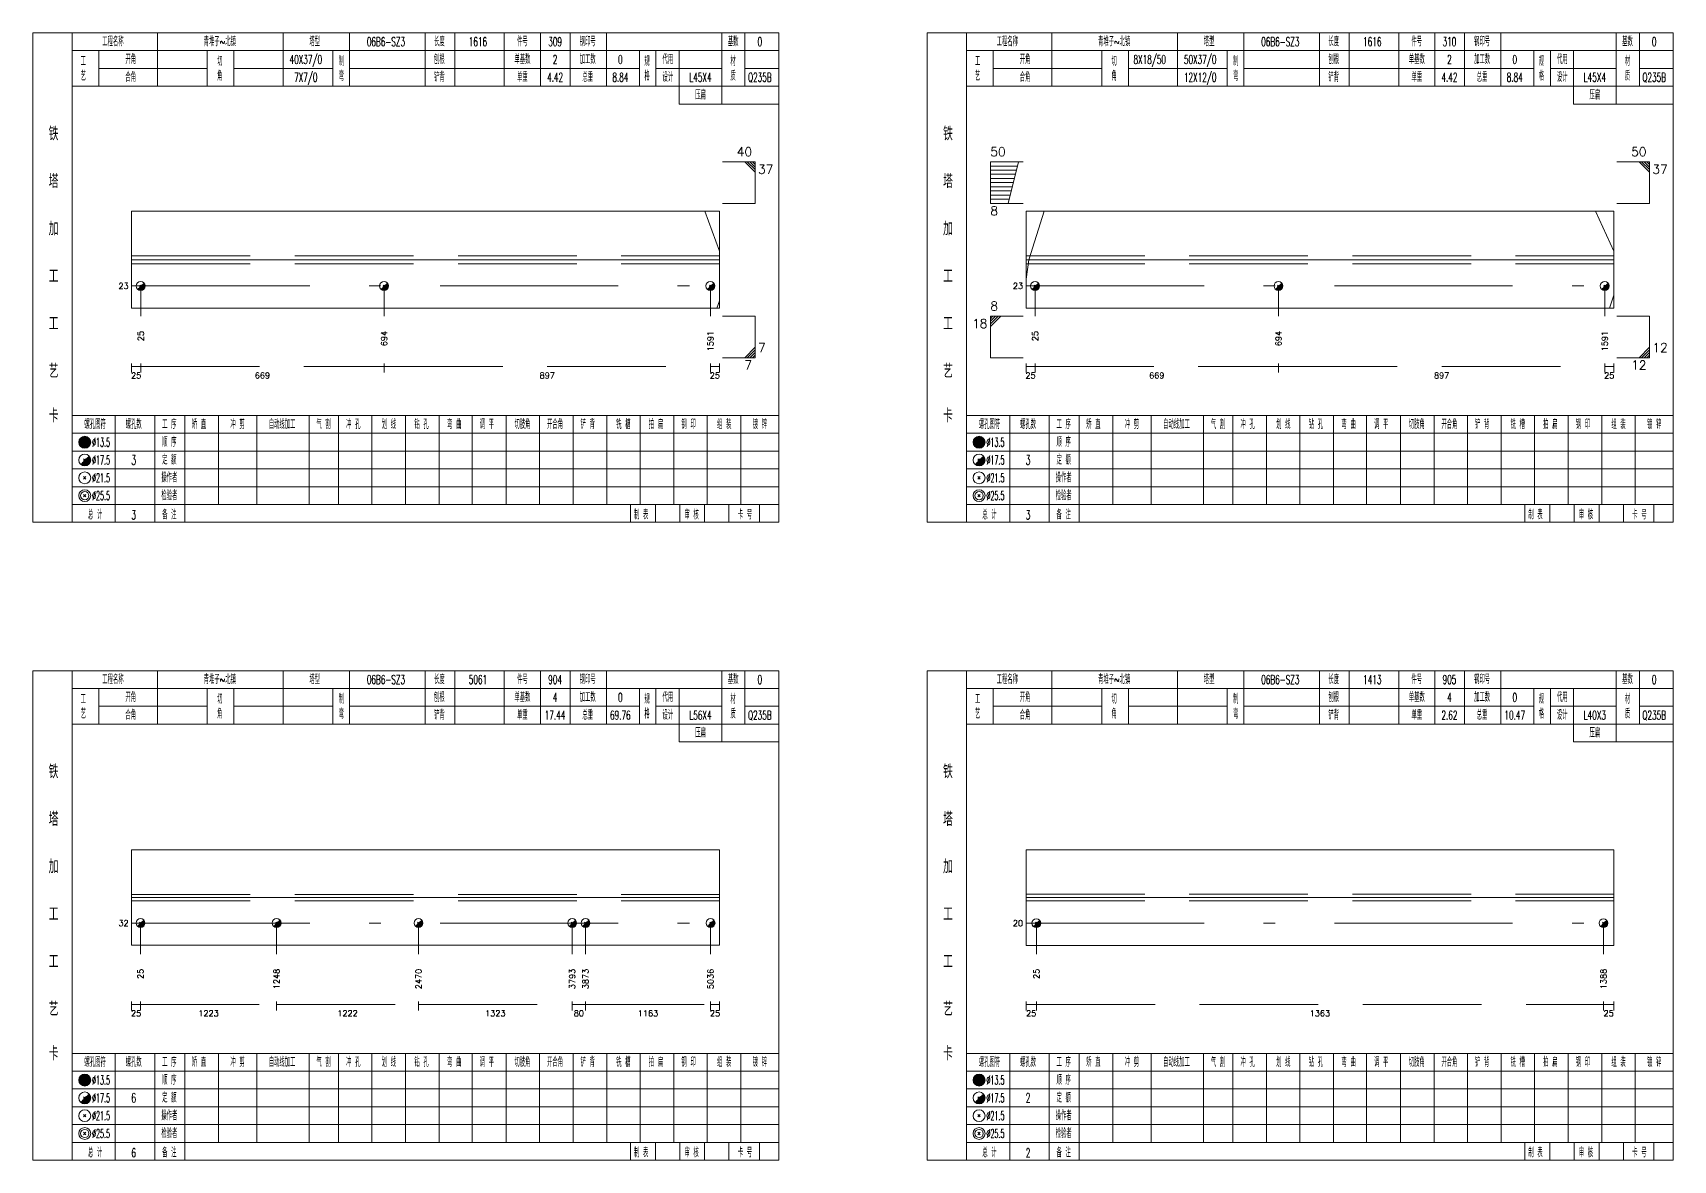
# Model space of a CAD drawing. Extents: x 0 to 30090, y 0 to 380.
# Drawn here: x 9042 to 9595, y 0 to 380 of the extents above; entities that cross this region are included whole.
import ezdxf
from ezdxf.enums import TextEntityAlignment as Align

# ---------------------------------------------------------------- set-up
doc = ezdxf.new("R2010")
doc.units = 0
doc.header["$LTSCALE"] = 20
doc.header["$MEASUREMENT"] = 0
doc.linetypes.add('一点画线', pattern=[5.2, 3, -1, 0.2, -1])
doc.linetypes.add('虚线', pattern=[2.75, 2, -0.75])
doc.layers.get('0').update_dxf_attribs({"linetype": 'CONTINUOUS', "lineweight": 25})
for name, color, linetype, lineweight in [('1', 7, 'CONTINUOUS', 25), ('4', 7, 'CONTINUOUS', 25), ('5', 7, 'CONTINUOUS', 25)]:
    doc.layers.add(name, color=color, linetype=linetype, lineweight=lineweight)
doc.styles.get("Standard").update_dxf_attribs({"font": 'simplex', "width": 0.7, "bigfont": 'gbhzfs.shx'})

# ---------------------------------------------------------------- blocks, each defined once
blk = doc.blocks.new('孔17.5')
at = {"layer": '5', "color": 7, "linetype": 'Continuous', "lineweight": 13}
for p, q in [((-0.2, -0.2), (0.2, 0.2)), ((-0.2, 0.2), (0.2, -0.2))]:
    blk.add_line(p, q, dxfattribs=at)
blk.add_circle((0, 0), 1, dxfattribs=at)
for radius in [0.9, 0.8, 0.7, 0.6, 0.5, 0.4, 0.3, 0.2, 0.1]:
    blk.add_arc((0, 0), radius, 225, 45, dxfattribs=at)

msp = doc.modelspace()

# ---------------------------------------------------------------- linework, layer by layer
at = {"color": 7, "linetype": 'Continuous', "lineweight": 13}
for p, q in [((9285.4, 336.5), (9274.4, 336.5)), ((9281.9, 336.5), (9285.4, 333)), ((9282.77, 336.5), (9285.4, 333.88)), ((9283.65, 336.5), (9285.4, 334.75)), ((9284.52, 336.5), (9285.4, 335.62)), ((9285.4, 322.5), (9285.4, 336.5)), ((9364.7, 336.5), (9375.7, 336.5)), ((9364.7, 322.5), (9364.7, 336.5)), ((9364.7, 335.1), (9373.85, 335.1)), ((9364.7, 333.7), (9373.5, 333.7)), ((9364.7, 332.3), (9373.15, 332.3)), ((9370.7, 322.5), (9374.2, 336.5)), ((9586.8, 336.5), (9575.8, 336.5)), ((9583.3, 336.5), (9586.8, 333)), ((9584.17, 336.5), (9586.8, 333.88)), ((9585.05, 336.5), (9586.8, 334.75)), ((9585.92, 336.5), (9586.8, 335.62)), ((9586.8, 322.5), (9586.8, 336.5)), ((9364.7, 330.9), (9372.8, 330.9)), ((9364.7, 329.5), (9372.45, 329.5)), ((9364.7, 328.1), (9372.1, 328.1)), ((9364.7, 326.7), (9371.75, 326.7)), ((9285.4, 322.5), (9274.4, 322.5)), ((9364.7, 325.3), (9371.4, 325.3)), ((9364.7, 323.9), (9371.05, 323.9)), ((9364.7, 322.5), (9375.7, 322.5)), ((9586.8, 322.5), (9575.8, 322.5)), ((9273.4, 306.4), (9268.5, 319.83)), ((9377.68, 303.5), (9382.83, 319.83)), ((9574.8, 306.4), (9568.67, 319.83)), ((9376.7, 296.97), (9377.68, 303.5)), ((9078.36, 294.67), (9078.36, 284.5)), ((9160.38, 294.67), (9160.38, 284.5)), ((9270.34, 294.67), (9270.34, 284.5)), ((9379.76, 294.67), (9379.76, 284.5)), ((9461.78, 294.67), (9461.78, 284.5)), ((9571.74, 294.67), (9571.74, 284.5)), ((9273.4, 289.71), (9272.54, 287.17)), ((9574.8, 291.52), (9573.33, 287.17)), ((9285.4, 284.5), (9274.4, 284.5)), ((9285.4, 284.5), (9285.4, 270.5)), ((9364.7, 284.5), (9375.7, 284.5)), ((9364.7, 284.5), (9364.7, 270.5)), ((9365.57, 284.5), (9364.7, 283.62)), ((9366.45, 284.5), (9364.7, 282.75)), ((9367.32, 284.5), (9364.7, 281.88)), ((9368.2, 284.5), (9364.7, 281)), ((9586.8, 284.5), (9575.8, 284.5)), ((9586.8, 284.5), (9586.8, 270.5)), ((9281.9, 270.5), (9285.4, 274)), ((9282.77, 270.5), (9285.4, 273.12)), ((9283.65, 270.5), (9285.4, 272.25)), ((9284.52, 270.5), (9285.4, 271.38)), ((9583.3, 270.5), (9586.8, 274)), ((9584.17, 270.5), (9586.8, 273.12)), ((9585.05, 270.5), (9586.8, 272.25)), ((9585.92, 270.5), (9586.8, 271.38)), ((9285.4, 270.5), (9274.4, 270.5)), ((9364.7, 270.5), (9375.7, 270.5)), ((9586.8, 270.5), (9575.8, 270.5)), ((9078.3, 79.93), (9078.3, 69.5)), ((9124.15, 79.93), (9124.15, 69.5)), ((9171.98, 79.93), (9171.98, 69.5)), ((9223.77, 79.93), (9223.77, 69.5)), ((9228.27, 79.93), (9228.27, 69.5)), ((9270.4, 79.93), (9270.4, 69.5)), ((9380.2, 79.88), (9380.2, 69.5)), ((9571.3, 79.88), (9571.3, 69.5))]:
    msp.add_line(p, q, dxfattribs=at)
at = {"color": 7, "linetype": 'Continuous', "lineweight": 18}
for p, q in [((9075.3, 319.83), (9075.3, 287.17)), ((9075.3, 319.83), (9273.4, 319.83)), ((9273.4, 319.83), (9273.4, 287.17)), ((9376.7, 319.83), (9376.7, 287.17)), ((9376.7, 319.83), (9574.8, 319.83)), ((9574.8, 319.83), (9574.8, 287.17)), ((9075.3, 303.5), (9273.4, 303.5)), ((9376.7, 303.5), (9574.8, 303.5)), ((9075.3, 104.57), (9075.3, 72.43)), ((9075.3, 104.57), (9273.4, 104.57)), ((9273.4, 104.57), (9273.4, 72.43)), ((9376.7, 104.62), (9376.7, 72.38)), ((9376.7, 104.62), (9574.8, 104.62)), ((9574.8, 104.62), (9574.8, 72.38)), ((9075.3, 88.5), (9273.4, 88.5)), ((9376.7, 88.5), (9574.8, 88.5))]:
    msp.add_line(p, q, dxfattribs=at)
at = {"color": 1, "linetype": '虚线', "lineweight": 18}
for p, q in [((9075.3, 304.83), (9273.4, 304.83)), ((9376.7, 304.83), (9574.8, 304.83)), ((9075.3, 302.17), (9273.4, 302.17)), ((9376.7, 302.17), (9574.8, 302.17)), ((9075.3, 89.57), (9273.4, 89.57)), ((9376.7, 89.62), (9574.8, 89.62)), ((9075.3, 87.43), (9273.4, 87.43)), ((9376.7, 87.38), (9574.8, 87.38))]:
    msp.add_line(p, q, dxfattribs=at)
at = {"color": 3, "linetype": '一点画线', "lineweight": 13}
for p, q in [((9075.3, 294.67), (9273.4, 294.67)), ((9376.7, 294.67), (9574.8, 294.67)), ((9075.3, 79.93), (9273.4, 79.93)), ((9376.7, 79.88), (9574.8, 79.88))]:
    msp.add_line(p, q, dxfattribs=at)
at = {"color": 8, "linetype": '虚线', "lineweight": 9}
for p, q in [((9075.3, 268.5), (9075.3, 265.5)), ((9075.3, 267.5), (9078.36, 267.5)), ((9078.36, 268.5), (9078.36, 265.5)), ((9078.36, 268.5), (9078.36, 265.5)), ((9078.36, 267.5), (9160.38, 267.5)), ((9160.38, 268.5), (9160.38, 265.5)), ((9160.38, 268.5), (9160.38, 265.5)), ((9160.38, 267.5), (9270.34, 267.5)), ((9270.34, 268.5), (9270.34, 265.5)), ((9270.34, 268.5), (9270.34, 265.5)), ((9270.34, 267.5), (9273.4, 267.5)), ((9273.4, 268.5), (9273.4, 265.5)), ((9376.7, 268.5), (9376.7, 265.5)), ((9376.7, 267.5), (9379.76, 267.5)), ((9379.76, 268.5), (9379.76, 265.5)), ((9379.76, 268.5), (9379.76, 265.5)), ((9379.76, 267.5), (9461.78, 267.5)), ((9461.78, 268.5), (9461.78, 265.5)), ((9461.78, 268.5), (9461.78, 265.5)), ((9461.78, 267.5), (9571.74, 267.5)), ((9571.74, 268.5), (9571.74, 265.5)), ((9571.74, 268.5), (9571.74, 265.5)), ((9571.74, 267.5), (9574.8, 267.5)), ((9574.8, 268.5), (9574.8, 265.5)), ((9075.3, 53.5), (9075.3, 50.5)), ((9075.3, 52.5), (9078.3, 52.5)), ((9078.3, 53.5), (9078.3, 50.5)), ((9078.3, 53.5), (9078.3, 50.5)), ((9078.3, 52.5), (9124.15, 52.5)), ((9124.15, 53.5), (9124.15, 50.5)), ((9124.15, 53.5), (9124.15, 50.5)), ((9124.15, 52.5), (9171.98, 52.5)), ((9171.98, 53.5), (9171.98, 50.5)), ((9171.98, 53.5), (9171.98, 50.5)), ((9171.98, 52.5), (9223.77, 52.5)), ((9223.77, 53.5), (9223.77, 50.5)), ((9223.77, 53.5), (9223.77, 50.5)), ((9223.77, 52.5), (9228.27, 52.5)), ((9228.27, 53.5), (9228.27, 50.5)), ((9228.27, 53.5), (9228.27, 50.5)), ((9228.27, 52.5), (9270.4, 52.5)), ((9270.4, 53.5), (9270.4, 50.5)), ((9270.4, 53.5), (9270.4, 50.5)), ((9270.4, 52.5), (9273.4, 52.5)), ((9273.4, 53.5), (9273.4, 50.5)), ((9376.7, 53.5), (9376.7, 50.5)), ((9376.7, 52.5), (9380.2, 52.5)), ((9380.2, 53.5), (9380.2, 50.5)), ((9380.2, 53.5), (9380.2, 50.5)), ((9380.2, 52.5), (9571.3, 52.5)), ((9571.3, 53.5), (9571.3, 50.5)), ((9571.3, 53.5), (9571.3, 50.5)), ((9571.3, 52.5), (9574.8, 52.5)), ((9574.8, 53.5), (9574.8, 50.5))]:
    msp.add_line(p, q, dxfattribs=at)
at = {"layer": '1', "color": 7, "linetype": 'Continuous', "lineweight": 18}
for p, q in [((9075.3, 287.17), (9273.4, 287.17)), ((9376.7, 287.17), (9574.8, 287.17)), ((9075.3, 72.43), (9273.4, 72.43)), ((9376.7, 72.38), (9574.8, 72.38))]:
    msp.add_line(p, q, dxfattribs=at)
at = {"layer": '4', "color": 1, "linetype": 'Continuous', "lineweight": 18}
for p, q in [((9055.3, 215), (9055.3, 380)), ((9084, 362), (9084, 380)), ((9126.4, 362), (9126.4, 380)), ((9148.7, 362), (9148.7, 380)), ((9174.2, 362), (9174.2, 380)), ((9184.2, 362), (9184.2, 380)), ((9200.9, 362), (9200.9, 380)), ((9213.1, 362), (9213.1, 380)), ((9223.1, 362), (9223.1, 380)), ((9235.3, 362), (9235.3, 380)), ((9274.2, 356), (9274.2, 380)), ((9282, 362), (9282, 380)), ((9356.7, 215), (9356.7, 380)), ((9385.4, 362), (9385.4, 380)), ((9427.8, 362), (9427.8, 380)), ((9450.1, 362), (9450.1, 380)), ((9475.6, 362), (9475.6, 380)), ((9485.6, 362), (9485.6, 380)), ((9502.3, 362), (9502.3, 380)), ((9514.5, 362), (9514.5, 380)), ((9524.5, 362), (9524.5, 380)), ((9536.7, 362), (9536.7, 380)), ((9575.6, 356), (9575.6, 380)), ((9583.4, 362), (9583.4, 380)), ((9055.3, 374), (9293.4, 374)), ((9064.2, 362), (9064.2, 374)), ((9100.8, 362), (9100.8, 374)), ((9109.8, 362), (9109.8, 374)), ((9143.1, 362), (9143.1, 374)), ((9246.4, 362), (9246.4, 374)), ((9252, 362), (9252, 374)), ((9259.8, 356), (9259.8, 374)), ((9356.7, 374), (9594.8, 374)), ((9365.6, 362), (9365.6, 374)), ((9402.2, 362), (9402.2, 374)), ((9411.2, 362), (9411.2, 374)), ((9444.5, 362), (9444.5, 374)), ((9547.8, 362), (9547.8, 374)), ((9553.4, 362), (9553.4, 374)), ((9561.2, 356), (9561.2, 374)), ((9064.2, 368), (9100.8, 368)), ((9109.8, 368), (9143.1, 368)), ((9148.7, 368), (9246.4, 368)), ((9252, 368), (9274.2, 368)), ((9282, 368), (9293.4, 368)), ((9365.6, 368), (9402.2, 368)), ((9411.2, 368), (9444.5, 368)), ((9450.1, 368), (9547.8, 368)), ((9553.4, 368), (9575.6, 368)), ((9583.4, 368), (9594.8, 368)), ((9055.3, 362), (9293.4, 362)), ((9356.7, 362), (9594.8, 362)), ((9259.8, 356), (9293.4, 356)), ((9561.2, 356), (9594.8, 356)), ((9055.3, 251), (9293.4, 251)), ((9069.8, 215), (9069.8, 251)), ((9083.1, 215), (9083.1, 251)), ((9093.2, 215), (9093.2, 251)), ((9104.6, 221), (9104.6, 251)), ((9117.5, 221), (9117.5, 251)), ((9135.1, 221), (9135.1, 251)), ((9145, 221), (9145, 251)), ((9156.3, 221), (9156.3, 251)), ((9167.6, 221), (9167.6, 251)), ((9178.9, 221), (9178.9, 251)), ((9190.1, 221), (9190.1, 251)), ((9201.5, 221), (9201.5, 251)), ((9212.8, 221), (9212.8, 251)), ((9224.1, 221), (9224.1, 251)), ((9235.4, 221), (9235.4, 251)), ((9246.7, 221), (9246.7, 251)), ((9258, 221), (9258, 251)), ((9269.3, 221), (9269.3, 251)), ((9280.6, 221), (9280.6, 251)), ((9356.7, 251), (9594.8, 251)), ((9371.2, 215), (9371.2, 251)), ((9384.5, 215), (9384.5, 251)), ((9394.6, 215), (9394.6, 251)), ((9406, 221), (9406, 251)), ((9418.9, 221), (9418.9, 251)), ((9436.5, 221), (9436.5, 251)), ((9446.4, 221), (9446.4, 251)), ((9457.7, 221), (9457.7, 251)), ((9469, 221), (9469, 251)), ((9480.3, 221), (9480.3, 251)), ((9491.5, 221), (9491.5, 251)), ((9502.9, 221), (9502.9, 251)), ((9514.2, 221), (9514.2, 251)), ((9525.5, 221), (9525.5, 251)), ((9536.8, 221), (9536.8, 251)), ((9548.1, 221), (9548.1, 251)), ((9559.4, 221), (9559.4, 251)), ((9570.7, 221), (9570.7, 251)), ((9582, 221), (9582, 251)), ((9055.3, 245), (9293.4, 245)), ((9356.7, 245), (9594.8, 245)), ((9055.3, 239), (9293.4, 239)), ((9356.7, 239), (9594.8, 239)), ((9055.3, 233), (9293.4, 233)), ((9356.7, 233), (9594.8, 233)), ((9055.3, 227), (9293.4, 227)), ((9356.7, 227), (9594.8, 227)), ((9055.3, 221), (9293.4, 221)), ((9243.4, 215), (9243.4, 221)), ((9251.8, 215), (9251.8, 221)), ((9260, 215), (9260, 221)), ((9268.4, 215), (9268.4, 221)), ((9276.6, 215), (9276.6, 221)), ((9286.9, 215), (9286.9, 221)), ((9356.7, 221), (9594.8, 221)), ((9544.8, 215), (9544.8, 221)), ((9553.2, 215), (9553.2, 221)), ((9561.4, 215), (9561.4, 221)), ((9569.8, 215), (9569.8, 221)), ((9578, 215), (9578, 221)), ((9588.3, 215), (9588.3, 221)), ((9055.3, 0), (9055.3, 165)), ((9084, 147), (9084, 165)), ((9126.4, 147), (9126.4, 165)), ((9148.7, 147), (9148.7, 165)), ((9174.2, 147), (9174.2, 165)), ((9184.2, 147), (9184.2, 165)), ((9200.9, 147), (9200.9, 165)), ((9213.1, 147), (9213.1, 165)), ((9223.1, 147), (9223.1, 165)), ((9235.3, 147), (9235.3, 165)), ((9274.2, 141), (9274.2, 165)), ((9282, 147), (9282, 165)), ((9356.7, 0), (9356.7, 165)), ((9385.4, 147), (9385.4, 165)), ((9427.8, 147), (9427.8, 165)), ((9450.1, 147), (9450.1, 165)), ((9475.6, 147), (9475.6, 165)), ((9485.6, 147), (9485.6, 165)), ((9502.3, 147), (9502.3, 165)), ((9514.5, 147), (9514.5, 165)), ((9524.5, 147), (9524.5, 165)), ((9536.7, 147), (9536.7, 165)), ((9575.6, 141), (9575.6, 165)), ((9583.4, 147), (9583.4, 165)), ((9055.3, 159), (9293.4, 159)), ((9064.2, 147), (9064.2, 159)), ((9100.8, 147), (9100.8, 159)), ((9109.8, 147), (9109.8, 159)), ((9143.1, 147), (9143.1, 159)), ((9246.4, 147), (9246.4, 159)), ((9252, 147), (9252, 159)), ((9259.8, 141), (9259.8, 159)), ((9356.7, 159), (9594.8, 159)), ((9365.6, 147), (9365.6, 159)), ((9402.2, 147), (9402.2, 159)), ((9411.2, 147), (9411.2, 159)), ((9444.5, 147), (9444.5, 159)), ((9547.8, 147), (9547.8, 159)), ((9553.4, 147), (9553.4, 159)), ((9561.2, 141), (9561.2, 159)), ((9064.2, 153), (9100.8, 153)), ((9109.8, 153), (9143.1, 153)), ((9148.7, 153), (9246.4, 153)), ((9252, 153), (9274.2, 153)), ((9282, 153), (9293.4, 153)), ((9365.6, 153), (9402.2, 153)), ((9411.2, 153), (9444.5, 153)), ((9450.1, 153), (9547.8, 153)), ((9553.4, 153), (9575.6, 153)), ((9583.4, 153), (9594.8, 153)), ((9055.3, 147), (9293.4, 147)), ((9356.7, 147), (9594.8, 147)), ((9259.8, 141), (9293.4, 141)), ((9561.2, 141), (9594.8, 141)), ((9055.3, 36), (9293.4, 36)), ((9069.8, 0), (9069.8, 36)), ((9083.1, 0), (9083.1, 36)), ((9093.2, 0), (9093.2, 36)), ((9104.6, 6), (9104.6, 36)), ((9117.5, 6), (9117.5, 36)), ((9135.1, 6), (9135.1, 36)), ((9145, 6), (9145, 36)), ((9156.3, 6), (9156.3, 36)), ((9167.6, 6), (9167.6, 36)), ((9178.9, 6), (9178.9, 36)), ((9190.1, 6), (9190.1, 36)), ((9201.5, 6), (9201.5, 36)), ((9212.8, 6), (9212.8, 36)), ((9224.1, 6), (9224.1, 36)), ((9235.4, 6), (9235.4, 36)), ((9246.7, 6), (9246.7, 36)), ((9258, 6), (9258, 36)), ((9269.3, 6), (9269.3, 36)), ((9280.6, 6), (9280.6, 36)), ((9356.7, 36), (9594.8, 36)), ((9371.2, 0), (9371.2, 36)), ((9384.5, 0), (9384.5, 36)), ((9394.6, 0), (9394.6, 36)), ((9406, 6), (9406, 36)), ((9418.9, 6), (9418.9, 36)), ((9436.5, 6), (9436.5, 36)), ((9446.4, 6), (9446.4, 36)), ((9457.7, 6), (9457.7, 36)), ((9469, 6), (9469, 36)), ((9480.3, 6), (9480.3, 36)), ((9491.5, 6), (9491.5, 36)), ((9502.9, 6), (9502.9, 36)), ((9514.2, 6), (9514.2, 36)), ((9525.5, 6), (9525.5, 36)), ((9536.8, 6), (9536.8, 36)), ((9548.1, 6), (9548.1, 36)), ((9559.4, 6), (9559.4, 36)), ((9570.7, 6), (9570.7, 36)), ((9582, 6), (9582, 36)), ((9055.3, 30), (9293.4, 30)), ((9356.7, 30), (9594.8, 30)), ((9055.3, 24), (9293.4, 24)), ((9356.7, 24), (9594.8, 24)), ((9055.3, 18), (9293.4, 18)), ((9356.7, 18), (9594.8, 18)), ((9055.3, 12), (9293.4, 12)), ((9356.7, 12), (9594.8, 12)), ((9055.3, 6), (9293.4, 6)), ((9243.4, 0), (9243.4, 6)), ((9251.8, 0), (9251.8, 6)), ((9260, 0), (9260, 6)), ((9268.4, 0), (9268.4, 6)), ((9276.6, 0), (9276.6, 6)), ((9286.9, 0), (9286.9, 6)), ((9356.7, 6), (9594.8, 6)), ((9544.8, 0), (9544.8, 6)), ((9553.2, 0), (9553.2, 6)), ((9561.4, 0), (9561.4, 6)), ((9569.8, 0), (9569.8, 6)), ((9578, 0), (9578, 6)), ((9588.3, 0), (9588.3, 6))]:
    msp.add_line(p, q, dxfattribs=at)
at = {"layer": '4', "color": 7, "linetype": 'Continuous', "lineweight": 13}
for p, q in [((9059.3, 241.8), (9059.7, 242.2)), ((9059.7, 241.8), (9059.3, 242.2)), ((9360.7, 241.8), (9361.1, 242.2)), ((9361.1, 241.8), (9360.7, 242.2)), ((9059.1, 235.6), (9059.9, 236.4)), ((9059.1, 236.4), (9059.9, 235.6)), ((9360.5, 235.6), (9361.3, 236.4)), ((9360.5, 236.4), (9361.3, 235.6)), ((9059.1, 229.6), (9059.9, 230.4)), ((9059.1, 230.4), (9059.9, 229.6)), ((9360.5, 229.6), (9361.3, 230.4)), ((9360.5, 230.4), (9361.3, 229.6)), ((9059.1, 223.6), (9059.9, 224.4)), ((9059.1, 224.4), (9059.9, 223.6)), ((9360.5, 223.6), (9361.3, 224.4)), ((9360.5, 224.4), (9361.3, 223.6)), ((9059.3, 26.8), (9059.7, 27.2)), ((9059.7, 26.8), (9059.3, 27.2)), ((9360.7, 26.8), (9361.1, 27.2)), ((9361.1, 26.8), (9360.7, 27.2)), ((9059.1, 20.6), (9059.9, 21.4)), ((9059.1, 21.4), (9059.9, 20.6)), ((9360.5, 20.6), (9361.3, 21.4)), ((9360.5, 21.4), (9361.3, 20.6)), ((9059.1, 14.6), (9059.9, 15.4)), ((9059.1, 15.4), (9059.9, 14.6)), ((9360.5, 14.6), (9361.3, 15.4)), ((9360.5, 15.4), (9361.3, 14.6)), ((9059.1, 8.6), (9059.9, 9.4)), ((9059.1, 9.4), (9059.9, 8.6)), ((9360.5, 8.6), (9361.3, 9.4)), ((9360.5, 9.4), (9361.3, 8.6))]:
    msp.add_line(p, q, dxfattribs=at)
at = {"layer": '4', "color": 1, "linetype": 'Continuous', "lineweight": 18}
for points in [[(9042, 380), (9042, 215), (9293.4, 215), (9293.4, 380)], [(9343.4, 380), (9343.4, 215), (9594.8, 215), (9594.8, 380)], [(9042, 165), (9042, 0), (9293.4, 0), (9293.4, 165)], [(9343.4, 165), (9343.4, 0), (9594.8, 0), (9594.8, 165)]]:
    msp.add_lwpolyline(points, close=True, dxfattribs=at)
at = {"layer": '4', "color": 7, "linetype": 'Continuous', "lineweight": 13}
for centre, radius in [((9059.5, 242), 2), ((9059.5, 242), 1.8), ((9059.5, 242), 1.6), ((9059.5, 242), 1.4), ((9360.9, 242), 2), ((9360.9, 242), 1.8), ((9360.9, 242), 1.6), ((9360.9, 242), 1.4), ((9059.5, 236), 2), ((9059.5, 242), 1.2), ((9059.5, 242), 1), ((9059.5, 242), 0.8), ((9059.5, 242), 0.6), ((9059.5, 242), 0.4), ((9059.5, 242), 0.2), ((9360.9, 236), 2), ((9360.9, 242), 1.2), ((9360.9, 242), 1), ((9360.9, 242), 0.8), ((9360.9, 242), 0.6), ((9360.9, 242), 0.4), ((9360.9, 242), 0.2), ((9059.5, 230), 2), ((9360.9, 230), 2), ((9059.5, 224), 2), ((9059.5, 224), 1.4), ((9360.9, 224), 2), ((9360.9, 224), 1.4), ((9059.5, 27), 2), ((9059.5, 27), 1.8), ((9059.5, 27), 1.6), ((9059.5, 27), 1.4), ((9059.5, 27), 1.2), ((9059.5, 27), 1), ((9059.5, 27), 0.8), ((9360.9, 27), 2), ((9360.9, 27), 1.8), ((9360.9, 27), 1.6), ((9360.9, 27), 1.4), ((9360.9, 27), 1.2), ((9360.9, 27), 1), ((9360.9, 27), 0.8), ((9059.5, 21), 2), ((9059.5, 27), 0.6), ((9059.5, 27), 0.4), ((9059.5, 27), 0.2), ((9360.9, 21), 2), ((9360.9, 27), 0.6), ((9360.9, 27), 0.4), ((9360.9, 27), 0.2), ((9059.5, 15), 2), ((9360.9, 15), 2), ((9059.5, 9), 2), ((9059.5, 9), 1.4), ((9360.9, 9), 2), ((9360.9, 9), 1.4)]:
    msp.add_circle(centre, radius, dxfattribs=at)
for centre, radius in [((9059.5, 236), 1.8), ((9059.5, 236), 1.6), ((9059.5, 236), 1.4), ((9059.5, 236), 1.2), ((9059.5, 236), 1), ((9059.5, 236), 0.8), ((9059.5, 236), 0.6), ((9059.5, 236), 0.4), ((9059.5, 236), 0.2), ((9360.9, 236), 1.8), ((9360.9, 236), 1.6), ((9360.9, 236), 1.4), ((9360.9, 236), 1.2), ((9360.9, 236), 1), ((9360.9, 236), 0.8), ((9360.9, 236), 0.6), ((9360.9, 236), 0.4), ((9360.9, 236), 0.2), ((9059.5, 21), 1.8), ((9059.5, 21), 1.6), ((9360.9, 21), 1.8), ((9360.9, 21), 1.6), ((9059.5, 21), 1.4), ((9059.5, 21), 1.2), ((9059.5, 21), 1), ((9059.5, 21), 0.8), ((9059.5, 21), 0.6), ((9059.5, 21), 0.4), ((9059.5, 21), 0.2), ((9360.9, 21), 1.4), ((9360.9, 21), 1.2), ((9360.9, 21), 1), ((9360.9, 21), 0.8), ((9360.9, 21), 0.6), ((9360.9, 21), 0.4), ((9360.9, 21), 0.2)]:
    msp.add_arc(centre, radius, 225, 45, dxfattribs=at)

# ---------------------------------------------------------------- block references
at = {"layer": '1', "color": 7, "linetype": 'Continuous', "lineweight": 13, "xscale": 1.5, "yscale": 1.5, "zscale": 1.5}
for p in [(9078.36, 294.67), (9160.38, 294.67), (9270.34, 294.67), (9379.76, 294.67), (9461.78, 294.67), (9571.74, 294.67), (9078.3, 79.93), (9124.15, 79.93), (9171.98, 79.93), (9223.77, 79.93), (9228.27, 79.93), (9270.4, 79.93), (9380.2, 79.88), (9571.3, 79.88)]:
    msp.add_blockref('孔17.5', p, dxfattribs=at)

# ---------------------------------------------------------------- texts
at = {"color": 7, "linetype": 'Continuous', "lineweight": 13}
for s, p in [('40', (9284.4, 337.5)), ('50', (9585.8, 337.5))]:
    msp.add_text(s, height=3, dxfattribs=at).set_placement(p, align=Align.BOTTOM_RIGHT)
for s, p in [('50', (9364.7, 337.5)), ('8', (9364.7, 285.5)), ('7', (9286.4, 271.5)), ('12', (9587.8, 271.5))]:
    msp.add_text(s, height=3, dxfattribs=at).set_placement(p, align=Align.BOTTOM_LEFT)
for s, p in [('37', (9286.4, 335.5)), ('37', (9587.8, 335.5)), ('8', (9364.7, 321.5))]:
    msp.add_text(s, height=3, dxfattribs=at).set_placement(p, align=Align.TOP_LEFT)
for s, p in [('23', (9074.3, 294.67)), ('23', (9375.7, 294.67)), ('32', (9074.3, 79.93)), ('20', (9375.7, 79.88))]:
    msp.add_text(s, height=2, dxfattribs=at).set_placement(p, align=Align.MIDDLE_RIGHT)
for s, p in [('18', (9363.7, 283.5)), ('7', (9284.4, 269.5)), ('12', (9585.8, 269.5))]:
    msp.add_text(s, height=3, dxfattribs=at).set_placement(p, align=Align.TOP_RIGHT)
at = {"color": 8, "linetype": 'Continuous', "lineweight": 9}
for s, p in [('25', (9076.83, 265.5)), ('669', (9119.37, 265.5)), ('897', (9215.36, 265.5)), ('25', (9271.87, 265.5)), ('25', (9378.23, 265.5)), ('669', (9420.77, 265.5)), ('897', (9516.76, 265.5)), ('25', (9573.27, 265.5)), ('25', (9076.8, 50.5)), ('1223', (9101.22, 50.5)), ('1222', (9148.07, 50.5)), ('1323', (9197.87, 50.5)), ('80', (9226.02, 50.5)), ('1163', (9249.33, 50.5)), ('25', (9271.9, 50.5)), ('25', (9378.45, 50.5)), ('1363', (9475.75, 50.5)), ('25', (9573.05, 50.5))]:
    msp.add_text(s, height=2, dxfattribs=at).set_placement(p, align=Align.TOP_CENTER)
at = {"layer": '1', "color": 7, "linetype": 'Continuous', "lineweight": 13}
for s, p in [('25', (9078.36, 279.5)), ('694', (9160.38, 279.5)), ('1591', (9270.34, 279.5)), ('25', (9379.76, 279.5)), ('694', (9461.78, 279.5)), ('1591', (9571.74, 279.5)), ('25', (9078.3, 64.5)), ('1248', (9124.15, 64.5)), ('2470', (9171.98, 64.5)), ('3793', (9223.77, 64.5)), ('3873', (9228.27, 64.5)), ('5036', (9270.4, 64.5)), ('25', (9380.2, 64.5)), ('1388', (9571.3, 64.5))]:
    msp.add_text(s, height=2, rotation=90, dxfattribs=at).set_placement(p, align=Align.MIDDLE_RIGHT)
at = {"layer": '4', "color": 1, "linetype": 'Continuous', "lineweight": 13}
for s, height, width, p in [('工程名称', 3, 0.6, (9069, 377)), ('青堆子~北镇', 3, 0.6, (9105, 377)), ('塔型', 3, 0.6, (9137, 377)), ('06B6-SZ3', 3, 0.6, (9161, 377)), ('长度', 3, 0.6, (9179, 377)), ('1616', 3, 0.6, (9192, 377)), ('件号', 3, 0.6, (9207, 377)), ('309', 3, 0.6, (9218, 377)), ('钢印号', 3, 0.6, (9229, 377)), ('基数', 3, 0.6, (9278, 377)), ('0', 3, 0.6, (9287, 377)), ('工程名称', 3, 0.6, (9370.4, 377)), ('青堆子~北镇', 3, 0.6, (9406.4, 377)), ('塔型', 3, 0.6, (9438.4, 377)), ('06B6-SZ3', 3, 0.6, (9462.4, 377)), ('长度', 3, 0.6, (9480.4, 377)), ('1616', 3, 0.6, (9493.4, 377)), ('件号', 3, 0.6, (9508.4, 377)), ('310', 3, 0.6, (9519.4, 377)), ('钢印号', 3, 0.6, (9530.4, 377)), ('基数', 3, 0.6, (9579.4, 377)), ('0', 3, 0.6, (9588.4, 377)), ('工', 3, 0.6, (9059, 370.4)), ('开角', 3, 0.6, (9075, 371)), ('切', 3, 0.6, (9105, 370.4)), ('40X37/0', 3, 0.6, (9134, 371)), ('制', 3, 0.6, (9146, 370.4)), ('刨根', 3, 0.6, (9179, 371)), ('单基数', 3, 0.6, (9207, 371)), ('2', 3, 0.6, (9218, 371)), ('加工数', 3, 0.6, (9229, 371)), ('0', 3, 0.6, (9240, 371)), ('规', 3, 0.6, (9249, 370.4)), ('代用', 3, 0.6, (9256, 371)), ('材', 3, 0.6, (9278, 370.4)), ('工', 3, 0.6, (9360.4, 370.4)), ('开角', 3, 0.6, (9376.4, 371)), ('切', 3, 0.6, (9406.4, 370.4)), ('8X18/50', 3, 0.6, (9418.4, 371)), ('50X37/0', 3, 0.6, (9435.4, 371)), ('制', 3, 0.6, (9447.4, 370.4)), ('刨根', 3, 0.6, (9480.4, 371)), ('单基数', 3, 0.6, (9508.4, 371)), ('2', 3, 0.6, (9519.4, 371)), ('加工数', 3, 0.6, (9530.4, 371)), ('0', 3, 0.6, (9541.4, 371)), ('规', 3, 0.6, (9550.4, 370.4)), ('代用', 3, 0.6, (9557.4, 371)), ('材', 3, 0.6, (9579.4, 370.4)), ('艺', 3, 0.6, (9059, 365.4)), ('合角', 3, 0.6, (9075, 365)), ('角', 3, 0.6, (9105, 365.4)), ('7X7/0', 3, 0.6, (9134, 365)), ('弯', 3, 0.6, (9146, 365.4)), ('铲背', 3, 0.6, (9179, 365)), ('单重', 3, 0.6, (9207, 365)), ('4.42', 3, 0.6, (9218, 365)), ('总重', 3, 0.6, (9229, 365)), ('8.84', 3, 0.6, (9240, 365)), ('格', 3, 0.6, (9249, 365.4)), ('设计', 3, 0.6, (9256, 365)), ('L45X4', 3, 0.6, (9267, 365)), ('质', 3, 0.6, (9278, 365.4)), ('Q235B', 3, 0.6, (9287, 365)), ('艺', 3, 0.6, (9360.4, 365.4)), ('合角', 3, 0.6, (9376.4, 365)), ('角', 3, 0.6, (9406.4, 365.4)), ('12X12/0', 3, 0.6, (9435.4, 365)), ('弯', 3, 0.6, (9447.4, 365.4)), ('铲背', 3, 0.6, (9480.4, 365)), ('单重', 3, 0.6, (9508.4, 365)), ('4.42', 3, 0.6, (9519.4, 365)), ('总重', 3, 0.6, (9530.4, 365)), ('8.84', 3, 0.6, (9541.4, 365)), ('格', 3, 0.6, (9550.4, 365.4)), ('设计', 3, 0.6, (9557.4, 365)), ('L45X4', 3, 0.6, (9568.4, 365)), ('质', 3, 0.6, (9579.4, 365.4)), ('Q235B', 3, 0.6, (9588.4, 365)), ('压扁', 3, 0.6, (9267, 359)), ('压扁', 3, 0.6, (9568.4, 359)), ('铁', 4.6, 0.8, (9049, 346)), ('铁', 4.6, 0.8, (9350.4, 346)), ('塔', 4.6, 0.8, (9049, 330)), ('塔', 4.6, 0.8, (9350.4, 330)), ('加', 4.6, 0.8, (9049, 314)), ('加', 4.6, 0.8, (9350.4, 314)), ('工', 4.6, 0.8, (9049, 298)), ('工', 4.6, 0.8, (9350.4, 298)), ('工', 4.6, 0.8, (9049, 282)), ('工', 4.6, 0.8, (9350.4, 282)), ('艺', 4.6, 0.8, (9049, 266)), ('艺', 4.6, 0.8, (9350.4, 266)), ('卡', 4.6, 0.8, (9049, 251)), ('螺孔图符', 3, 0.6, (9063, 248)), ('螺孔数', 3, 0.6, (9076, 248)), ('工 序', 3, 0.6, (9088, 248)), ('矫 直', 3, 0.6, (9098, 248)), ('冲 剪', 3, 0.6, (9111, 248)), ('自动线加工', 3, 0.6, (9126, 248)), ('气 割', 3, 0.6, (9140, 248)), ('冲 孔', 3, 0.6, (9150, 248)), ('划 线', 3, 0.6, (9162, 248)), ('钻 孔', 3, 0.6, (9173, 248)), ('弯 曲', 3, 0.6, (9184, 248)), ('调 平', 3, 0.6, (9195, 248)), ('切肢角', 3, 0.6, (9207, 248)), ('开合角', 3, 0.6, (9218, 248)), ('铲 背', 3, 0.6, (9229, 248)), ('铣 槽', 3, 0.6, (9241, 248)), ('拍 扁', 3, 0.6, (9252, 248)), ('钢 印', 3, 0.6, (9263, 248)), ('组 装', 3, 0.6, (9275, 248)), ('镀 锌', 3, 0.6, (9287, 248)), ('卡', 4.6, 0.8, (9350.4, 251)), ('螺孔图符', 3, 0.6, (9364.4, 248)), ('螺孔数', 3, 0.6, (9377.4, 248)), ('工 序', 3, 0.6, (9389.4, 248)), ('矫 直', 3, 0.6, (9399.4, 248)), ('冲 剪', 3, 0.6, (9412.4, 248)), ('自动线加工', 3, 0.6, (9427.4, 248)), ('气 割', 3, 0.6, (9441.4, 248)), ('冲 孔', 3, 0.6, (9451.4, 248)), ('划 线', 3, 0.6, (9463.4, 248)), ('钻 孔', 3, 0.6, (9474.4, 248)), ('弯 曲', 3, 0.6, (9485.4, 248)), ('调 平', 3, 0.6, (9496.4, 248)), ('切肢角', 3, 0.6, (9508.4, 248)), ('开合角', 3, 0.6, (9519.4, 248)), ('铲 背', 3, 0.6, (9530.4, 248)), ('铣 槽', 3, 0.6, (9542.4, 248)), ('拍 扁', 3, 0.6, (9553.4, 248)), ('钢 印', 3, 0.6, (9564.4, 248)), ('组 装', 3, 0.6, (9576.4, 248)), ('镀 锌', 3, 0.6, (9588.4, 248)), ('%%C13.5', 3, 0.5, (9065, 242)), ('顺 序', 3, 0.6, (9088, 242)), ('%%C13.5', 3, 0.5, (9366.4, 242)), ('顺 序', 3, 0.6, (9389.4, 242)), ('定 额', 3, 0.6, (9088, 236)), ('定 额', 3, 0.6, (9389.4, 236)), ('%%C17.5', 3, 0.5, (9065, 236)), ('3', 3.2, 0.6, (9076, 236)), ('%%C17.5', 3, 0.5, (9366.4, 236)), ('3', 3.2, 0.6, (9377.4, 236)), ('%%C21.5', 3, 0.5, (9065, 230)), ('操作者', 3, 0.6, (9088, 230)), ('%%C21.5', 3, 0.5, (9366.4, 230)), ('操作者', 3, 0.6, (9389.4, 230)), ('%%C25.5', 3, 0.5, (9065, 224)), ('检验者', 3, 0.6, (9088, 224)), ('%%C25.5', 3, 0.5, (9366.4, 224)), ('检验者', 3, 0.6, (9389.4, 224)), ('总 计', 3, 0.6, (9063, 217.5)), ('3', 3, 0.6, (9076, 217.5)), ('备 注', 3, 0.6, (9088, 217.5)), ('制 表', 3, 0.6, (9247, 217.5)), ('审 核', 3, 0.6, (9264, 217.5)), ('卡 号', 3, 0.6, (9282, 217.5)), ('总 计', 3, 0.6, (9364.4, 217.5)), ('3', 3, 0.6, (9377.4, 217.5)), ('备 注', 3, 0.6, (9389.4, 217.5)), ('制 表', 3, 0.6, (9548.4, 217.5)), ('审 核', 3, 0.6, (9565.4, 217.5)), ('卡 号', 3, 0.6, (9583.4, 217.5)), ('工程名称', 3, 0.6, (9069, 162)), ('青堆子~北镇', 3, 0.6, (9105, 162)), ('塔型', 3, 0.6, (9137, 162)), ('06B6-SZ3', 3, 0.6, (9161, 162)), ('长度', 3, 0.6, (9179, 162)), ('5061', 3, 0.6, (9192, 162)), ('件号', 3, 0.6, (9207, 162)), ('904', 3, 0.6, (9218, 162)), ('钢印号', 3, 0.6, (9229, 162)), ('基数', 3, 0.6, (9278, 162)), ('0', 3, 0.6, (9287, 162)), ('工程名称', 3, 0.6, (9370.4, 162)), ('青堆子~北镇', 3, 0.6, (9406.4, 162)), ('塔型', 3, 0.6, (9438.4, 162)), ('06B6-SZ3', 3, 0.6, (9462.4, 162)), ('长度', 3, 0.6, (9480.4, 162)), ('1413', 3, 0.6, (9493.4, 162)), ('件号', 3, 0.6, (9508.4, 162)), ('905', 3, 0.6, (9519.4, 162)), ('钢印号', 3, 0.6, (9530.4, 162)), ('基数', 3, 0.6, (9579.4, 162)), ('0', 3, 0.6, (9588.4, 162)), ('工', 3, 0.6, (9059, 155.4)), ('开角', 3, 0.6, (9075, 156)), ('切', 3, 0.6, (9105, 155.4)), ('制', 3, 0.6, (9146, 155.4)), ('刨根', 3, 0.6, (9179, 156)), ('单基数', 3, 0.6, (9207, 156)), ('4', 3, 0.6, (9218, 156)), ('加工数', 3, 0.6, (9229, 156)), ('0', 3, 0.6, (9240, 156)), ('规', 3, 0.6, (9249, 155.4)), ('代用', 3, 0.6, (9256, 156)), ('材', 3, 0.6, (9278, 155.4)), ('工', 3, 0.6, (9360.4, 155.4)), ('开角', 3, 0.6, (9376.4, 156)), ('切', 3, 0.6, (9406.4, 155.4)), ('制', 3, 0.6, (9447.4, 155.4)), ('刨根', 3, 0.6, (9480.4, 156)), ('单基数', 3, 0.6, (9508.4, 156)), ('4', 3, 0.6, (9519.4, 156)), ('加工数', 3, 0.6, (9530.4, 156)), ('0', 3, 0.6, (9541.4, 156)), ('规', 3, 0.6, (9550.4, 155.4)), ('代用', 3, 0.6, (9557.4, 156)), ('材', 3, 0.6, (9579.4, 155.4)), ('艺', 3, 0.6, (9059, 150.4)), ('合角', 3, 0.6, (9075, 150)), ('角', 3, 0.6, (9105, 150.4)), ('弯', 3, 0.6, (9146, 150.4)), ('铲背', 3, 0.6, (9179, 150)), ('单重', 3, 0.6, (9207, 150)), ('17.44', 3, 0.6, (9218, 150)), ('总重', 3, 0.6, (9229, 150)), ('69.76', 3, 0.6, (9240, 150)), ('格', 3, 0.6, (9249, 150.4)), ('设计', 3, 0.6, (9256, 150)), ('L56X4', 3, 0.6, (9267, 150)), ('质', 3, 0.6, (9278, 150.4)), ('Q235B', 3, 0.6, (9287, 150)), ('艺', 3, 0.6, (9360.4, 150.4)), ('合角', 3, 0.6, (9376.4, 150)), ('角', 3, 0.6, (9406.4, 150.4)), ('弯', 3, 0.6, (9447.4, 150.4)), ('铲背', 3, 0.6, (9480.4, 150)), ('单重', 3, 0.6, (9508.4, 150)), ('2.62', 3, 0.6, (9519.4, 150)), ('总重', 3, 0.6, (9530.4, 150)), ('10.47', 3, 0.6, (9541.4, 150)), ('格', 3, 0.6, (9550.4, 150.4)), ('设计', 3, 0.6, (9557.4, 150)), ('L40X3', 3, 0.6, (9568.4, 150)), ('质', 3, 0.6, (9579.4, 150.4)), ('Q235B', 3, 0.6, (9588.4, 150)), ('压扁', 3, 0.6, (9267, 144)), ('压扁', 3, 0.6, (9568.4, 144)), ('铁', 4.6, 0.8, (9049, 131)), ('铁', 4.6, 0.8, (9350.4, 131)), ('塔', 4.6, 0.8, (9049, 115)), ('塔', 4.6, 0.8, (9350.4, 115)), ('加', 4.6, 0.8, (9049, 99)), ('加', 4.6, 0.8, (9350.4, 99)), ('工', 4.6, 0.8, (9049, 83)), ('工', 4.6, 0.8, (9350.4, 83)), ('工', 4.6, 0.8, (9049, 67)), ('工', 4.6, 0.8, (9350.4, 67)), ('艺', 4.6, 0.8, (9049, 51)), ('艺', 4.6, 0.8, (9350.4, 51)), ('卡', 4.6, 0.8, (9049, 36)), ('卡', 4.6, 0.8, (9350.4, 36)), ('螺孔图符', 3, 0.6, (9063, 33)), ('螺孔数', 3, 0.6, (9076, 33)), ('工 序', 3, 0.6, (9088, 33)), ('矫 直', 3, 0.6, (9098, 33)), ('冲 剪', 3, 0.6, (9111, 33)), ('自动线加工', 3, 0.6, (9126, 33)), ('气 割', 3, 0.6, (9140, 33)), ('冲 孔', 3, 0.6, (9150, 33)), ('划 线', 3, 0.6, (9162, 33)), ('钻 孔', 3, 0.6, (9173, 33)), ('弯 曲', 3, 0.6, (9184, 33)), ('调 平', 3, 0.6, (9195, 33)), ('切肢角', 3, 0.6, (9207, 33)), ('开合角', 3, 0.6, (9218, 33)), ('铲 背', 3, 0.6, (9229, 33)), ('铣 槽', 3, 0.6, (9241, 33)), ('拍 扁', 3, 0.6, (9252, 33)), ('钢 印', 3, 0.6, (9263, 33)), ('组 装', 3, 0.6, (9275, 33)), ('镀 锌', 3, 0.6, (9287, 33)), ('螺孔图符', 3, 0.6, (9364.4, 33)), ('螺孔数', 3, 0.6, (9377.4, 33)), ('工 序', 3, 0.6, (9389.4, 33)), ('矫 直', 3, 0.6, (9399.4, 33)), ('冲 剪', 3, 0.6, (9412.4, 33)), ('自动线加工', 3, 0.6, (9427.4, 33)), ('气 割', 3, 0.6, (9441.4, 33)), ('冲 孔', 3, 0.6, (9451.4, 33)), ('划 线', 3, 0.6, (9463.4, 33)), ('钻 孔', 3, 0.6, (9474.4, 33)), ('弯 曲', 3, 0.6, (9485.4, 33)), ('调 平', 3, 0.6, (9496.4, 33)), ('切肢角', 3, 0.6, (9508.4, 33)), ('开合角', 3, 0.6, (9519.4, 33)), ('铲 背', 3, 0.6, (9530.4, 33)), ('铣 槽', 3, 0.6, (9542.4, 33)), ('拍 扁', 3, 0.6, (9553.4, 33)), ('钢 印', 3, 0.6, (9564.4, 33)), ('组 装', 3, 0.6, (9576.4, 33)), ('镀 锌', 3, 0.6, (9588.4, 33)), ('%%C13.5', 3, 0.5, (9065, 27)), ('顺 序', 3, 0.6, (9088, 27)), ('%%C13.5', 3, 0.5, (9366.4, 27)), ('顺 序', 3, 0.6, (9389.4, 27)), ('%%C17.5', 3, 0.5, (9065, 21)), ('6', 3.2, 0.6, (9076, 21)), ('定 额', 3, 0.6, (9088, 21)), ('%%C17.5', 3, 0.5, (9366.4, 21)), ('2', 3.2, 0.6, (9377.4, 21)), ('定 额', 3, 0.6, (9389.4, 21)), ('操作者', 3, 0.6, (9088, 15)), ('操作者', 3, 0.6, (9389.4, 15)), ('%%C21.5', 3, 0.5, (9065, 15)), ('%%C21.5', 3, 0.5, (9366.4, 15)), ('%%C25.5', 3, 0.5, (9065, 9)), ('检验者', 3, 0.6, (9088, 9)), ('%%C25.5', 3, 0.5, (9366.4, 9)), ('检验者', 3, 0.6, (9389.4, 9)), ('总 计', 3, 0.6, (9063, 2.5)), ('6', 3, 0.6, (9076, 2.5)), ('备 注', 3, 0.6, (9088, 2.5)), ('制 表', 3, 0.6, (9247, 2.5)), ('审 核', 3, 0.6, (9264, 2.5)), ('卡 号', 3, 0.6, (9282, 2.5)), ('总 计', 3, 0.6, (9364.4, 2.5)), ('2', 3, 0.6, (9377.4, 2.5)), ('备 注', 3, 0.6, (9389.4, 2.5)), ('制 表', 3, 0.6, (9548.4, 2.5)), ('审 核', 3, 0.6, (9565.4, 2.5)), ('卡 号', 3, 0.6, (9583.4, 2.5))]:
    msp.add_text(s, height=height, dxfattribs=dict(at, width=width)).set_placement(p, align=Align.MIDDLE_CENTER)

doc.saveas('drawing.dxf')
